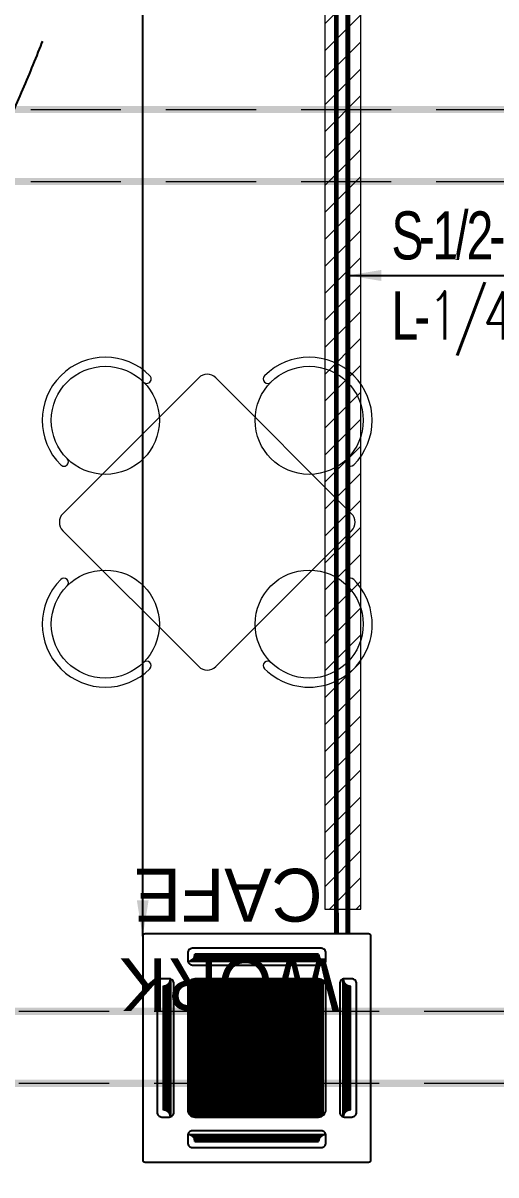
# Model space of a CAD drawing. Header units: millimetres. Extents: x 148480 to 578986, y 39883 to 155062.
# Drawn here: x 238679 to 240648, y 94870 to 99665 of the extents above; entities that cross this region are included whole.
import ezdxf

# ---------------------------------------------------------------- set-up
doc = ezdxf.new("R2010")
doc.units = ezdxf.units.MM
doc.linetypes.add('CENTER', pattern=[2, 1.25, -0.25, 0.25, -0.25])
doc.linetypes.add('HIDDEN', pattern=[0.375, 0.25, -0.125])
for name, color, linetype in [('001-TEXT', 250, 'Continuous'), ('AC-RA-DIFFUSER', 6, 'Continuous'), ('CEN', 252, 'CENTER'), ('Flooring', 44, 'Continuous'), ('Layer2', 4, 'Continuous'), ('Layer4', 6, 'Continuous'), ('M HVAC DRAIN PIPE', 30, 'Continuous'), ('M-HVAC VRV PIPE', 4, 'Continuous'), ('M-HVAC-SUPPLY AIR DUCT', 4, 'Continuous'), ('M-HVAC-TEXT', 7, 'Continuous'), ('PCE-HVACTEXT', 7, 'Continuous')]:
    doc.layers.add(name, color=color, linetype=linetype)
doc.layers.add('CB-AC CABLE TRAY', color=213, linetype='Continuous', lineweight=15)
doc.layers.add('I FURNITURE', color=31, linetype='Continuous', lineweight=5)
doc.styles.add('Herbalife_Third Floor - Furniture Layout - 210201$0$CG', font='GOTHIC.TTF')
doc.styles.add('ROMAND', font='romand__.ttf')
doc.styles.add('romans', font='stylu.ttf', dxfattribs={"height": 125})
doc.styles.add('rs', font='romans.shx', dxfattribs={"width": 0.75})
doc.dimstyles.new('GLAZ ALU', dxfattribs={"dimscale": 100, "dimtxt": 2, "dimasz": 1.4, "dimexe": 0.8, "dimexo": 0.8, "dimgap": 0.75, "dimtad": 1, "dimdec": 0, "dimzin": 0, "dimdsep": 46, "dimtxsty": 'rs', "dimcen": 0.09, "dimclrd": 8, "dimclre": 8, "dimclrt": 2, "dimadec": 0, "dimazin": 0, "dimtfac": 1, "dimtdec": 0, "dimtmove": 0, "dimatfit": 3, "dimfxl": 1, "dimtolj": 1, "dimtzin": 0, "dimarcsym": 0})
doc.dimstyles.new('Vayucon', dxfattribs={"dimtxt": 200, "dimasz": 150, "dimexe": 0, "dimexo": 0, "dimgap": 9e-05, "dimtad": 1, "dimdec": 0, "dimrnd": 5, "dimzin": 0, "dimdsep": 46, "dimtxsty": 'ROMAND', "dimcen": 90, "dimclrd": 42, "dimclre": 8, "dimclrt": 7, "dimadec": 0, "dimazin": 0, "dimtfac": 1, "dimtdec": 0, "dimtofl": 0, "dimtmove": 1, "dimatfit": 0, "dimfxl": 1, "dimtolj": 1, "dimtzin": 0, "dimarcsym": 0})

# ---------------------------------------------------------------- blocks, each defined once
blk = doc.blocks.new('GFC1')
at = {"layer": 'CEN', "color": 8, "linetype": 'HIDDEN', "lineweight": 0, "ltscale": 1500}
for p, q in [((309656.3, 100291.4), (314956.3, 100291.4)), ((309656.3, 99991.4), (314956.3, 99991.4)), ((315044.3, 96536.7), (309628, 96536.7)), ((315044.3, 96236.7), (309628, 96236.7))]:
    blk.add_line(p, q, dxfattribs=at)
at = {"layer": 'Flooring', "color": 8, "linetype": 'HIDDEN', "ltscale": 1500}
for centre, radius, start, end in [((305433.2, 102899.5), 6396.8, 330.30642, 33.81035), ((315855.9, 97380.2), 5404, 152.8319, 263.305)]:
    blk.add_arc(centre, radius, start, end, dxfattribs=at)
at = {"layer": 'I FURNITURE', "color": 8}
for p, q in [((311477.2, 98608.4), (312042.9, 99174.1)), ((312113.6, 99174.1), (312679.2, 98608.4)), ((312042.9, 97972), (311477.2, 98537.7)), ((312679.2, 98537.7), (312113.6, 97972))]:
    blk.add_line(p, q, dxfattribs=at)
for centre in [(311653.9, 98997.3), (312502.5, 98997.3), (311653.9, 98148.8), (312502.5, 98148.8)]:
    blk.add_circle(centre, 225, dxfattribs=at)
for centre, radius, start, end in [((311653.9, 98997.3), 262.5, 45, 225), ((312502.5, 98997.3), 262.5, 315, 135), ((311826.3, 99169.7), 18.8, 225, 45), ((312078.2, 99138.7), 50, 45, 135), ((312330.1, 99169.7), 18.8, 135, 315), ((311481.6, 98824.9), 18.8, 225, 45), ((312674.8, 98824.9), 18.8, 135, 315), ((311512.5, 98573), 50, 135, 225), ((312643.9, 98573), 50, 315, 45), ((311653.9, 98148.8), 262.5, 135, 315), ((311481.6, 98321.1), 18.8, 315, 135), ((312502.5, 98148.8), 262.5, 225, 45), ((312674.8, 98321.1), 18.8, 45, 225), ((311826.3, 97976.4), 18.8, 315, 135), ((312330.1, 97976.4), 18.8, 45, 225), ((312078.2, 98007.3), 50, 225, 315)]:
    blk.add_arc(centre, radius, start, end, dxfattribs=at)
at = {"layer": '001-TEXT', "color": 8, "style": 'Herbalife_Third Floor - Furniture Layout - 210201$0$CG'}
for s, p in [('CAFE', (312558.2, 97130.3)), ('WORK', (312629.1, 96758.1))]:
    blk.add_text(s, height=220, rotation=180, dxfattribs=at).set_placement(p)
blk = doc.blocks.new('BEAM')
at = {"layer": 'CEN', "color": 11, "linetype": 'HIDDEN', "lineweight": 0, "ltscale": 1500, "const_width": 30}
for points in [[(369656.3, 100291.4), (374956.3, 100291.4)], [(369656.3, 99991.4), (374956.3, 99991.4)], [(375044.3, 96536.7), (369628, 96536.7)], [(375044.3, 96236.7), (369628, 96236.7)]]:
    blk.add_lwpolyline(points, dxfattribs=at)
blk = doc.blocks.new('BEE')
at = {"layer": 'M-HVAC VRV PIPE', "linetype": 'Continuous'}
blk.add_blockref('BEAM', (0, 0), dxfattribs=at)
blk = doc.blocks.new('*U117')
at = {"layer": 'CB-AC CABLE TRAY', "true_color": 0xa953a0}
h = blk.add_hatch(dxfattribs=at)
h.set_pattern_fill('ANSI31', color=215, scale=25)
h.set_pattern_definition([(45, (-899434.1, 1102758.81), (-56.1266008, 56.1266008), [])])
h.paths.add_polyline_path([(-88704.9, -150.4), (-88704.9, -0.4), (-83369.8, -0.4), (-83369.8, -150.4)])
at = {"layer": 'CB-AC CABLE TRAY', "color": 215, "true_color": 0xa953a0}
blk.add_lwpolyline([(-88704.9, -150.4), (-88704.9, -0.4), (-83369.8, -0.4), (-83369.8, -150.4)], close=True, dxfattribs=at)
blk = doc.blocks.new('DLC - All Capacities')
at = {"color": 62}
for p, q in [((257.5, 385), (-257.9, 385)), ((257.5, 390), (-257.5, 390)), ((286.9, 360), (-286.9, 360)), ((270.9, 365), (-270.9, 365)), ((265.1, 370), (-265.1, 370)), ((261.5, 375), (-261.5, 375)), ((259.2, 380), (-259.2, 380)), ((-390, 257.5), (-390, -257.5)), ((-385, 257.5), (-385, -257.9)), ((-380, 259.2), (-380, -259.2)), ((-375, 261.5), (-375, -261.5)), ((-370, 265.1), (-370, -265.1)), ((-365, 270.9), (-365, -270.9)), ((-360, 286.9), (-360, -286.9)), ((360, -286.9), (360, 286.9)), ((365, -270.9), (365, 270.9)), ((370, -265.1), (370, 265.1)), ((375, -261.5), (375, 261.5)), ((380, -259.2), (380, 259.2)), ((385, -257.5), (385, 257.9)), ((390, -257.5), (390, 257.5)), ((-286.9, -360), (286.9, -360)), ((-270.9, -365), (270.9, -365)), ((-265.1, -370), (265.1, -370)), ((-261.5, -375), (261.5, -375)), ((-259.2, -380), (259.2, -380)), ((-257.5, -385), (257.9, -385)), ((-257.5, -390), (257.5, -390))]:
    blk.add_line(p, q, dxfattribs=at)
at = {"color": 4}
for p, q in [((-277.5, -279.9), (-277.5, 279.9)), ((-274.5, -282.2), (-274.5, 282.2))]:
    blk.add_line(p, q, dxfattribs=at)
for points in [[(-465, -475), (465, -475, 0.414214), (475, -465), (475, 465, 0.414214), (465, 475), (-465, 475, 0.414214), (-475, 465), (-475, -465, 0.414214)], [(-287.5, 395), (-287.5, 365, 0.414214), (-267.5, 345), (267.5, 345, 0.414214), (287.5, 365), (287.5, 395, 0.414214), (267.5, 415), (-267.5, 415, 0.414214)], [(-395, -287.5), (-365, -287.5, 0.414214), (-345, -267.5), (-345, 267.5, 0.414214), (-365, 287.5), (-395, 287.5, 0.414214), (-415, 267.5), (-415, -267.5, 0.414214)], [(-257.5, -287.5), (257.5, -287.5, 0.414214), (287.5, -257.5), (287.5, 257.5, 0.414214), (257.5, 287.5), (-257.5, 287.5, 0.414214), (-287.5, 257.5), (-287.5, -257.5, 0.414214)], [(395, 287.5), (365, 287.5, 0.414214), (345, 267.5), (345, -267.5, 0.414214), (365, -287.5), (395, -287.5, 0.414214), (415, -267.5), (415, 267.5, 0.414214)], [(287.5, -395), (287.5, -365, 0.414214), (267.5, -345), (-267.5, -345, 0.414214), (-287.5, -365), (-287.5, -395, 0.414214), (-267.5, -415), (267.5, -415, 0.414214)]]:
    blk.add_lwpolyline(points, format="xyb", close=True, dxfattribs=at)
for points in [[(-277.5, -279.9), (-277.5, 279.9)], [(-274.5, 282.2), (-274.5, -282.2)], [(-267.5, -285.8), (-267.5, 285.8)], [(-264.5, 286.7), (-264.5, -286.7)], [(262.5, -287.1), (262.5, 287.1)], [(265.5, 286.4), (265.5, -286.4)], [(272.5, -283.5), (272.5, 283.5)], [(275.5, 281.5), (275.5, -281.5)]]:
    blk.add_lwpolyline(points, dxfattribs=at)
for points in [[(-257.5, 287.5), (-254.5, 287.5), (-254.5, -287.5), (-257.5, -287.5)], [(-247.5, 287.5), (-244.5, 287.5), (-244.5, -287.5), (-247.5, -287.5)], [(-237.5, 287.5), (-234.5, 287.5), (-234.5, -287.5), (-237.5, -287.5)], [(-227.5, 287.5), (-224.5, 287.5), (-224.5, -287.5), (-227.5, -287.5)], [(-217.5, 287.5), (-214.5, 287.5), (-214.5, -287.5), (-217.5, -287.5)], [(-207.5, 287.5), (-204.5, 287.5), (-204.5, -287.5), (-207.5, -287.5)], [(-197.5, 287.5), (-194.5, 287.5), (-194.5, -287.5), (-197.5, -287.5)], [(-187.5, 287.5), (-184.5, 287.5), (-184.5, -287.5), (-187.5, -287.5)], [(-177.5, 287.5), (-174.5, 287.5), (-174.5, -287.5), (-177.5, -287.5)], [(-167.5, 287.5), (-164.5, 287.5), (-164.5, -287.5), (-167.5, -287.5)], [(-157.5, 287.5), (-154.5, 287.5), (-154.5, -287.5), (-157.5, -287.5)], [(-147.5, 287.5), (-144.5, 287.5), (-144.5, -287.5), (-147.5, -287.5)], [(-137.5, 287.5), (-134.5, 287.5), (-134.5, -287.5), (-137.5, -287.5)], [(-127.5, 287.5), (-124.5, 287.5), (-124.5, -287.5), (-127.5, -287.5)], [(-117.5, 287.5), (-114.5, 287.5), (-114.5, -287.5), (-117.5, -287.5)], [(-107.5, 287.5), (-104.5, 287.5), (-104.5, -287.5), (-107.5, -287.5)], [(-97.5, 287.5), (-94.5, 287.5), (-94.5, -287.5), (-97.5, -287.5)], [(-87.5, 287.5), (-84.5, 287.5), (-84.5, -287.5), (-87.5, -287.5)], [(-77.5, 287.5), (-74.5, 287.5), (-74.5, -287.5), (-77.5, -287.5)], [(-67.5, 287.5), (-64.5, 287.5), (-64.5, -287.5), (-67.5, -287.5)], [(-57.5, 287.5), (-54.5, 287.5), (-54.5, -287.5), (-57.5, -287.5)], [(-47.5, 287.5), (-44.5, 287.5), (-44.5, -287.5), (-47.5, -287.5)], [(-37.5, 287.5), (-34.5, 287.5), (-34.5, -287.5), (-37.5, -287.5)], [(-27.5, 287.5), (-24.5, 287.5), (-24.5, -287.5), (-27.5, -287.5)], [(-17.5, 287.5), (-14.5, 287.5), (-14.5, -287.5), (-17.5, -287.5)], [(-7.5, 287.5), (-4.5, 287.5), (-4.5, -287.5), (-7.5, -287.5)], [(2.5, 287.5), (5.5, 287.5), (5.5, -287.5), (2.5, -287.5)], [(12.5, 287.5), (15.5, 287.5), (15.5, -287.5), (12.5, -287.5)], [(22.5, 287.5), (25.5, 287.5), (25.5, -287.5), (22.5, -287.5)], [(32.5, 287.5), (35.5, 287.5), (35.5, -287.5), (32.5, -287.5)], [(42.5, 287.5), (45.5, 287.5), (45.5, -287.5), (42.5, -287.5)], [(52.5, 287.5), (55.5, 287.5), (55.5, -287.5), (52.5, -287.5)], [(62.5, 287.5), (65.5, 287.5), (65.5, -287.5), (62.5, -287.5)], [(72.5, 287.5), (75.5, 287.5), (75.5, -287.5), (72.5, -287.5)], [(82.5, 287.5), (85.5, 287.5), (85.5, -287.5), (82.5, -287.5)], [(92.5, 287.5), (95.5, 287.5), (95.5, -287.5), (92.5, -287.5)], [(102.5, 287.5), (105.5, 287.5), (105.5, -287.5), (102.5, -287.5)], [(112.5, 287.5), (115.5, 287.5), (115.5, -287.5), (112.5, -287.5)], [(122.5, 287.5), (125.5, 287.5), (125.5, -287.5), (122.5, -287.5)], [(132.5, 287.5), (135.5, 287.5), (135.5, -287.5), (132.5, -287.5)], [(142.5, 287.5), (145.5, 287.5), (145.5, -287.5), (142.5, -287.5)], [(152.5, 287.5), (155.5, 287.5), (155.5, -287.5), (152.5, -287.5)], [(162.5, 287.5), (165.5, 287.5), (165.5, -287.5), (162.5, -287.5)], [(172.5, 287.5), (175.5, 287.5), (175.5, -287.5), (172.5, -287.5)], [(182.5, 287.5), (185.5, 287.5), (185.5, -287.5), (182.5, -287.5)], [(192.5, 287.5), (195.5, 287.5), (195.5, -287.5), (192.5, -287.5)], [(202.5, 287.5), (205.5, 287.5), (205.5, -287.5), (202.5, -287.5)], [(212.5, 287.5), (215.5, 287.5), (215.5, -287.5), (212.5, -287.5)], [(222.5, 287.5), (225.5, 287.5), (225.5, -287.5), (222.5, -287.5)], [(232.5, 287.5), (235.5, 287.5), (235.5, -287.5), (232.5, -287.5)], [(242.5, 287.5), (245.5, 287.5), (245.5, -287.5), (242.5, -287.5)], [(252.5, 287.5), (255.5, 287.5), (255.5, -287.5), (252.5, -287.5)]]:
    blk.add_lwpolyline(points, close=True, dxfattribs=at)
at = {"color": 62}
for centre, start, end in [((-287.5, 390), 271.213, 0.0128), ((287.5, 390), 179.9872, 268.787), ((-390, 287.5), 269.9872, 358.787), ((390, 287.5), 181.213, 270.0128), ((-390, -287.5), 1.213, 90.0128), ((390, -287.5), 89.9872, 178.787), ((-287.5, -390), 359.9872, 88.787), ((287.5, -390), 91.213, 180.0128)]:
    blk.add_arc(centre, 30, start, end, dxfattribs=at)

msp = doc.modelspace()

# ---------------------------------------------------------------- block references
at = {"layer": 'Layer4', "linetype": 'Continuous', "rotation": 360}
msp.add_blockref('GFC1', (-72632.4, -986), dxfattribs=at)

# ---------------------------------------------------------------- next in the draw order: linework, layer by layer
at = {"layer": 'M HVAC DRAIN PIPE', "color": 30, "linetype": 'Continuous', "const_width": 20}
msp.add_lwpolyline([(239983.4, 101584.1), (239983.7, 95873.4)], dxfattribs=at)
at = {"layer": 'M-HVAC VRV PIPE', "color": 90, "linetype": 'Continuous', "const_width": 20}
msp.add_lwpolyline([(241541.3, 101355.2), (240031.2, 101355.2), (240031.2, 95873.4)], dxfattribs=at)

# ---------------------------------------------------------------- next in the draw order: block references
at = {"layer": 'AC-RA-DIFFUSER', "rotation": 360}
msp.add_blockref('DLC - All Capacities', (239652.2, 95398.4), dxfattribs=at)
at = {"layer": 'CB-AC CABLE TRAY', "color": 4, "linetype": 'HIDDEN', "xscale": -1, "rotation": 89.99971984400058}
msp.add_blockref('*U117', (239934.3, 12606.9), dxfattribs=at)
at = {"layer": 'Layer2', "linetype": 'Continuous', "rotation": 360}
msp.add_blockref('BEE', (-132632.4, -986), dxfattribs=at)

# ---------------------------------------------------------------- next in the draw order: leaders
at = {"layer": 'M-HVAC-SUPPLY AIR DUCT', "color": 7, "linetype": 'Continuous'}
msp.add_leader([(239177.2, 95863.4), (239177.2, 106522), (234660.7, 106522)], dimstyle='Vayucon', dxfattribs=at)

# ---------------------------------------------------------------- next in the draw order: texts
at = {"layer": 'M-HVAC-TEXT', "insert": (240212.6, 98281), "char_height": 200, "width": 1254.3, "attachment_point": 7, "style": 'romans', "bg_fill": 2}
msp.add_mtext('\\pxql;{\\W0.75;\\T0.75;\\C3;S-1/2-7RMT\\PL-\\Fromans.shx|c1;1/4-7RMT}', dxfattribs=at)

# ---------------------------------------------------------------- next in the draw order: leaders
at = {"layer": 'PCE-HVACTEXT', "ltscale": 0.25}
msp.add_leader([(240031.2, 98614.3), (241345.1, 98614.3)], dimstyle='GLAZ ALU', override={"dimtad": 0, "dimclrd": 7, "dimclrt": 256, "dimfxl": 100, "dimfxlon": 1, "dimtfill": 1, "dimarcsym": 1}, dxfattribs=at)

doc.saveas('drawing.dxf')
